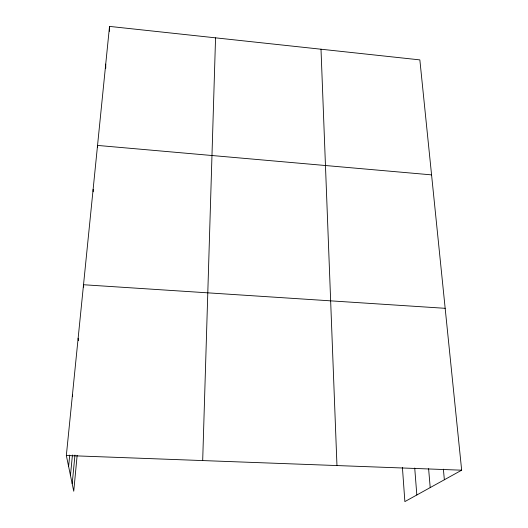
<?xml version="1.0" encoding="UTF-8"?>
<svg xmlns="http://www.w3.org/2000/svg" width="528" height="528" viewBox="0 0 528 528"><rect width="100%" height="100%" fill="white"/><g stroke="black" fill="none" stroke-linecap="round" stroke-linejoin="round"><path stroke-width="0.79" d="M202.686 460.568L215.556 37.838M72.191 483.76L74.956 455.07M77.147 455.354L73.742 491.212L66.337 455.506L109.52 26.4L419.852 59.882L461.663 470.191L404.87 501.6L402.415 467.379M70.455 475.378L72.442 454.991M68.607 466.468L69.736 455.09M66.337 455.506L461.663 470.191M445.17 308.312L83.523 284.737L83.688 287.113M431.574 174.874L97.541 145.424L97.581 147.068M72.422 395.043L72.64 396.653M78.137 338.224L78.375 340.646M443.381 469.161L444.358 479.761M428.604 468.686L430.208 487.588M414.724 468.026L416.83 494.987M321.004 49.216L336.963 465.557M93.119 189.361L93.205 191.77M105.725 64.099L105.758 68.198M109.52 26.4L109.527 31.343"/></g></svg>
